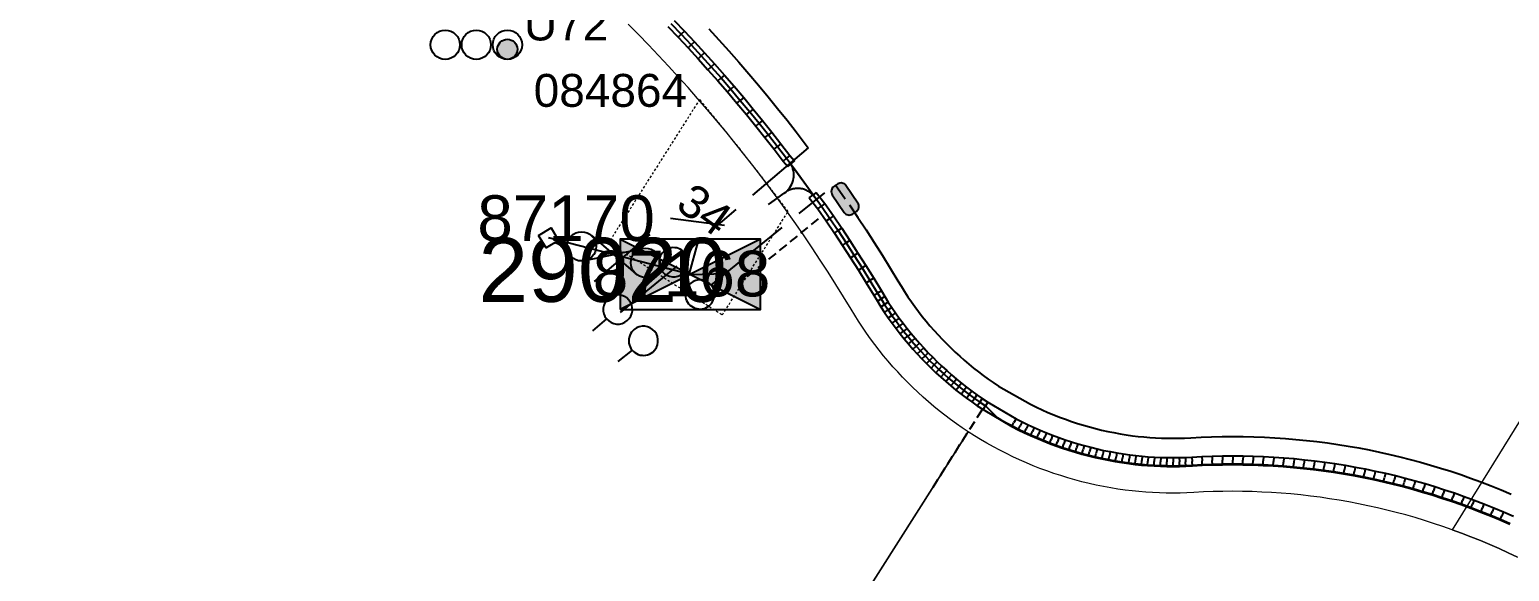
# Model space of a CAD drawing. Header units: metres. Extents: x 0 to 294317, y 0 to 6233398.
# Drawn here: x 292682.1 to 292763.1, y 6231902.9 to 6231932.6 of the extents above; entities that cross this region are included whole.
import ezdxf
from ezdxf import colors
from ezdxf.entities.mleader import LeaderData, LeaderLine
from ezdxf.enums import TextEntityAlignment as Align
from ezdxf.math import Vec2, Vec3

# ---------------------------------------------------------------- set-up
doc = ezdxf.new("R2010")
doc.units = ezdxf.units.M
for name, pattern in [('Cable Exist UG', [8.2, 4, -1.2, 1.8, -1.2]), ('DASHED', [0.75, 0.5, -0.25]), ('HIDDEN', [0.375, 0.25, -0.125]), ('HIDDEN2', [0.1875, 0.125, -0.0625])]:
    doc.linetypes.add(name, pattern=pattern)
doc.layers.get('0').update_dxf_attribs({"color": 6})
for name, color, linetype in [('_User Miscellaneous1', 7, 'Continuous'), ('_User Miscellaneous2', 7, 'Continuous'), ('Duct_SP_EXT', 7, 'Continuous'), ('Equip_HV_EXT', 7, 'Continuous'), ('Equip_LV_EXT', 7, 'Continuous'), ('Mains_HV_EXT', 7, 'Continuous'), ('Mains_SL_EXT', 7, 'Continuous'), ('Services_SP_EXT', 7, 'Continuous'), ('Sub_SP_EXT', 7, 'Continuous'), ('Trench_SP_EXT', 7, 'Continuous')]:
    doc.layers.add(name, color=color, linetype=linetype)
for name, color, linetype, lineweight in [('Cadastre Land Parcels_SP_EXT', 9, 'Continuous', 5), ('Cadastre Other Property_SP_EXT', 9, 'HIDDEN', 5), ('Cadastre Roads_SP_EXT', 9, 'Continuous', 5)]:
    doc.layers.add(name, color=color, linetype=linetype, lineweight=lineweight)
doc.layers.add('UNKNOWN_FEATURES', color=1, linetype='DASHED', plot=False)
doc.styles.get("Standard").update_dxf_attribs({"font": 'arial.ttf'})
doc.styles.add('SWITCH_LABEL', font='arial.ttf', dxfattribs={"height": 2.5})

# ---------------------------------------------------------------- blocks, each defined once
blk = doc.blocks.new('SUB_PADMOUNT_EXT')
for points in [[(0, 0), (-3.84, 1.92), (-3.84, -1.92)], [(0, 0), (3.84, 1.92), (3.84, -1.92)]]:
    blk.add_hatch(color=256).paths.add_polyline_path(points)
for p, q in [((3.84, 1.92), (-3.84, -1.92)), ((-3.84, 1.92), (3.84, -1.92))]:
    blk.add_line(p, q)
blk.add_lwpolyline([(-3.84, -1.92), (3.84, -1.92), (3.84, 1.92), (-3.84, 1.92)], close=True)
for tag, height, flags, p in [('ASSET_NUM', 3.5, 8, (2, 2)), ('STREET_CODE', 0.2, 9, (1.5, 0)), ('OPERATING_VOLTAGE', 0.2, 9, (1.5, -0.6)), ('ORIENTATION', 0.2, 9, (1.5, -0.8)), ('CONSTRUCTED_VOLTAGE', 0.2, 9, (1.5, -0.2)), ('NO_PHASES', 0.2, 9, (1.5, -0.4)), ('OWNED_BY', 0.2, 9, (1.5, -1)), ('OPERATED_BY', 0.2, 9, (1.5, -1.2)), ('SECONDARY_VOLTAGE', 0.2, 9, (1.5, -1.6)), ('MAINTAINED_BY', 0.2, 9, (1.5, -1.4)), ('STATE', 0.2, 9, (1.5, -1.8)), ('SUBSTATION_TYPE', 0.2, 9, (1.5, -2.2)), ('USAGE', 0.2, 9, (1.5, -2.4)), ('PARENT', 0.2, 9, (1.5, -2)), ('STREETNAME', 0.2, 9, (1.5, -3)), ('SUBURB', 0.2, 9, (1.5, -3.2)), ('LEGEND', 0.2, 9, (1.5, -2.6)), ('LOCATION', 0.2, 9, (1.5, -2.8)), ('Z', 0.2, 1, (1.5, -3.6)), ('NOTES', 0.2, 9, (1.5, -3.4))]:
    blk.add_attdef(tag, text='', height=height, dxfattribs=dict(flags=flags)).set_placement(p, align=Align.MIDDLE_LEFT)
blk = doc.blocks.new('DUCT_EXT')
blk.add_circle((0, 0.8), 0.8)
at = {"flags": 1}
blk.add_attdef('Z', (0, 0), '', height=0.2, dxfattribs=at)
at = {"flags": 9}
for tag, p in [('DUCT_CODE', (0, 0)), ('XSECT_TYPE', (0, -0.2)), ('STATE', (0, -0.6)), ('FB_REFERENCE', (0, -0.4)), ('NOTES', (0, -0.8))]:
    blk.add_attdef(tag, text='', height=0.2, dxfattribs=at).set_placement(p, align=Align.MIDDLE_LEFT)
blk = doc.blocks.new('CCP_EXT')
at = {"flags": 9}
for tag, p in [('USAGE', (0, -1.2)), ('LEGEND', (0, -1.4)), ('LIFE_SUPPORT', (0, -1.6)), ('STATE', (0, -1.8)), ('NOTES', (0, -2))]:
    blk.add_attdef(tag, text='', height=0.2, dxfattribs=at).set_placement(p, align=Align.MIDDLE_LEFT)
blk.add_wipeout([(0, 0.566), (0.566, 0), (0, -0.566), (-0.566, 0)])
blk.add_lwpolyline([(-0.566, 0), (0, 0.566), (0.566, 0), (0, -0.566), (-0.566, 0)])
at = {"flags": 1}
blk.add_attdef('Z', (0, 0), '', height=0.2, dxfattribs=at)
at = {"flags": 9}
for tag, p in [('CCP_TYPE', (0, 0)), ('OPERATING_VOLTAGE', (0, -0.6)), ('ORIENTATION', (0, -0.8)), ('CONSTRUCTED_VOLTAGE', (0, -0.2)), ('NO_PHASES', (0, -0.4)), ('OWNED_BY', (0, -1))]:
    blk.add_attdef(tag, text='', height=0.2, dxfattribs=at).set_placement(p, align=Align.MIDDLE_LEFT)
blk = doc.blocks.new('HV_STJ_EXT')
h = blk.add_hatch(color=256)
edge = h.paths.add_edge_path()
edge.add_ellipse((-0.586, 0.131), major_axis=(0.226, 0.226), ratio=1, start_angle=44.99996, end_angle=135)
edge.add_line((-0.906, 0.131), (-0.906, -0.131))
edge.add_ellipse((-0.586, -0.131), major_axis=(0.226, 0.226), ratio=1, start_angle=134.99996, end_angle=225)
edge.add_line((-0.586, -0.451), (0.586, -0.451))
edge.add_ellipse((0.586, -0.131), major_axis=(-0.226, 0.226), ratio=1, start_angle=134.99996, end_angle=225)
edge.add_line((0.906, -0.131), (0.906, 0.131))
edge.add_ellipse((0.586, 0.131), major_axis=(-0.226, 0.226), ratio=1, start_angle=224.99996, end_angle=315)
edge.add_line((0.586, 0.451), (-0.586, 0.451))
blk.add_lwpolyline([(-0.906, 0.131), (-0.906, -0.131, 0.414214), (-0.586, -0.451), (0.586, -0.451, 0.414214), (0.906, -0.131), (0.906, 0.131, 0.414214), (0.586, 0.451), (-0.586, 0.451, 0.414214)], format="xyb", close=True)
for tag, flags, p in [('ORIENTATION', 9, (1.5, 0)), ('Z', 1, (1.5, -0.8)), ('USAGE', 9, (1.5, -0.2)), ('LEGEND', 9, (1.5, -0.4)), ('NOTES', 9, (1.5, -0.6))]:
    blk.add_attdef(tag, text='', height=0.2, dxfattribs=dict(flags=flags)).set_placement(p, align=Align.MIDDLE_LEFT)
blk = doc.blocks.new('LV_UG_DFUSE_CLOSED_EXT')
for points in [[(1, 0), (0, 0)], [(5.04, 0.726), (2.156, -0.717)], [(5.049, -0.707), (2.156, 0.717)], [(6.2, 0.013), (7.2, 0.013)]]:
    blk.add_lwpolyline(points)
for centre in [(5.4, 0.011), (1.8, 0)]:
    blk.add_circle(centre, 0.8)
at = {"flags": 9}
for tag, p in [('ACTUAL_STATUS', (0, 0)), ('OPERATING_VOLTAGE', (0, -0.6)), ('ORIENTATION', (0, -0.8)), ('CONSTRUCTED_VOLTAGE', (0, -0.2)), ('NO_PHASES', (0, -0.4)), ('STATE', (0, -1)), ('SWITCH_TYPE', (0, -1.2)), ('USAGE', (0, -1.4)), ('NOTES', (0, -1.6))]:
    blk.add_attdef(tag, text='', height=0.2, dxfattribs=at).set_placement(p, align=Align.MIDDLE_LEFT)
at = {"flags": 1}
blk.add_attdef('Z', (0, 0), '', height=0.2, dxfattribs=at)
blk = doc.blocks.new('SWG_HOLEC_SU_EXT')
blk.add_line((1.8, -2), (5.8, -2))
for points in [[(1, 0), (0, 0)], [(6.6, 0), (7.6, 0)]]:
    blk.add_lwpolyline(points)
for points in [[(1.8, -0.8, 1), (1.8, 0.8, 1)], [(5.8, -0.8, 1), (5.8, 0.8, 1)]]:
    blk.add_lwpolyline(points, format="xyb", close=True)
at = {"style": 'SWITCH_LABEL', "flags": 8}
blk.add_attdef('ASSET_NUM', text='', height=2.5, rotation=179.95437, dxfattribs=at).set_placement((-2.4, 0), align=Align.MIDDLE_LEFT)
at = {"flags": 1}
blk.add_attdef('Z', (0, 0), '', height=0.2, dxfattribs=at)
at = {"flags": 9}
for tag, p in [('ACTUAL_STATUS', (0, -0.4)), ('CONSTRUCTED_VOLTAGE', (0, -0.6)), ('NO_PHASES', (0, -0.8)), ('OPERATING_VOLTAGE', (0, -1)), ('ORIENTATION', (0, -1.2)), ('OWNED_BY', (0, -1.4)), ('PARENT', (0, -1.6)), ('STATE', (0, -1.8)), ('SWITCH_TYPE', (0, -2)), ('USAGE', (0, -2.2)), ('LOCATION', (0, -2.4)), ('STREETNAME', (0, -2.6)), ('SUBURB', (0, -2.8)), ('NOTES', (0, -3))]:
    blk.add_attdef(tag, text='', height=0.2, dxfattribs=at).set_placement(p, align=Align.MIDDLE_LEFT)
at = {"style": 'SWITCH_LABEL', "flags": 9}
blk.add_attdef('STREET_CODE', text='', height=0.2, dxfattribs=at).set_placement((0, -0.2), align=Align.MIDDLE_LEFT)
blk = doc.blocks.new('CABLE_LARGE_EXT')
h = blk.add_hatch(color=256)
edge = h.paths.add_edge_path()
edge.add_arc((0, 0.55), 0.55, 0, 360)
blk.add_circle((0, 0.55), 0.55)
at = {"flags": 1}
blk.add_attdef('Z', (0, 0), '', height=0.2, dxfattribs=at)
at = {"flags": 9}
for tag, p in [('COND_CODE', (0, 0)), ('XSECT_SIZE', (0, -0.6)), ('STATE', (0, -0.4)), ('FB_REFERENCE', (0, -0.2)), ('NOTES', (0, -0.8))]:
    blk.add_attdef(tag, text='', height=0.2, dxfattribs=at).set_placement(p, align=Align.MIDDLE_LEFT)

msp = doc.modelspace()

# ---------------------------------------------------------------- linework, layer by layer
at = {"layer": 'Cadastre Land Parcels_SP_EXT', "linetype": 'Continuous'}
for points in [[(292659.945, 6231794.82), (292733.471, 6231910.565), (292733.471, 6231910.565), (292733.146, 6231910.781), (292732.827, 6231911.004), (292732.511, 6231911.233), (292732.2, 6231911.468), (292731.893, 6231911.708), (292731.591, 6231911.955), (292731.293, 6231912.207), (292731.001, 6231912.464), (292730.714, 6231912.727), (292730.431, 6231912.997), (292730.154, 6231913.271), (292729.882, 6231913.55), (292729.615, 6231913.834), (292729.354, 6231914.124), (292729.098, 6231914.419), (292728.848, 6231914.718), (292728.604, 6231915.022), (292728.366, 6231915.33), (292728.133, 6231915.643), (292727.907, 6231915.96), (292727.687, 6231916.283), (292727.473, 6231916.608), (292727.265, 6231916.938), (292727.063, 6231917.272), (292726.652, 6231917.95), (292726.234, 6231918.624), (292725.81, 6231919.294), (292725.378, 6231919.96), (292724.941, 6231920.622), (292724.497, 6231921.28), (292724.046, 6231921.932), (292723.588, 6231922.581), (292723.126, 6231923.224), (292722.655, 6231923.863), (292722.179, 6231924.498), (292721.697, 6231925.127), (292721.208, 6231925.752), (292720.714, 6231926.373), (292720.212, 6231926.987), (292719.706, 6231927.598), (292719.193, 6231928.202), (292718.675, 6231928.803), (292718.15, 6231929.398), (292717.618, 6231929.987), (292717.082, 6231930.572), (292716.54, 6231931.151), (292715.992, 6231931.724), (292715.439, 6231932.293), (292714.88, 6231932.855)], [(292763.511, 6231903.71), (292763.009, 6231903.946), (292762.505, 6231904.173), (292761.997, 6231904.394), (292761.486, 6231904.608), (292760.972, 6231904.813), (292760.455, 6231905.012), (292759.935, 6231905.203), (292759.434, 6231905.38), (292758.929, 6231905.549), (292758.422, 6231905.711), (292757.912, 6231905.865), (292757.401, 6231906.011), (292756.887, 6231906.15), (292756.371, 6231906.281), (292755.853, 6231906.404), (292755.334, 6231906.52), (292754.813, 6231906.627), (292754.289, 6231906.727), (292753.766, 6231906.818), (292753.241, 6231906.902), (292752.714, 6231906.978), (292752.186, 6231907.046), (292751.657, 6231907.106), (292751.127, 6231907.159), (292750.597, 6231907.204), (292750.066, 6231907.24), (292749.535, 6231907.268), (292749.003, 6231907.288), (292748.471, 6231907.301), (292747.939, 6231907.305), (292747.407, 6231907.302), (292746.875, 6231907.29), (292746.343, 6231907.27), (292745.811, 6231907.243), (292745.436, 6231907.224), (292745.06, 6231907.211), (292744.684, 6231907.207), (292744.684, 6231907.207), (292744.308, 6231907.21), (292743.932, 6231907.219), (292743.557, 6231907.236), (292743.181, 6231907.26), (292742.806, 6231907.291), (292742.432, 6231907.33), (292742.059, 6231907.375), (292741.661, 6231907.432), (292741.265, 6231907.497), (292740.87, 6231907.57), (292740.476, 6231907.65), (292740.085, 6231907.738), (292739.694, 6231907.833), (292739.306, 6231907.936), (292738.92, 6231908.046), (292738.536, 6231908.164), (292738.154, 6231908.289), (292737.775, 6231908.421), (292737.399, 6231908.561), (292737.025, 6231908.708), (292736.654, 6231908.863), (292736.286, 6231909.024), (292735.922, 6231909.192), (292735.561, 6231909.368), (292735.203, 6231909.55), (292734.849, 6231909.74), (292734.498, 6231909.936), (292734.152, 6231910.139), (292733.809, 6231910.348), (292733.471, 6231910.565), (292659.945, 6231794.82)]]:
    msp.add_lwpolyline(points, dxfattribs=at)
at = {"layer": 'Cadastre Other Property_SP_EXT', "linetype": 'HIDDEN2'}
msp.add_lwpolyline([(292713.809, 6231920.914), (292720.031, 6231916.962), (292723.62, 6231922.614), (292723.62, 6231922.614, 0.01277), (292718.782, 6231928.743), (292718.782, 6231928.743), (292713.809, 6231920.914)], format="xyb", close=True, dxfattribs=at)
at = {"layer": 'Cadastre Roads_SP_EXT', "linetype": 'Continuous'}
msp.add_lwpolyline([(292772.136, 6231924.878), (292759.935, 6231905.203), (292760.455, 6231905.012), (292760.972, 6231904.813), (292761.486, 6231904.608), (292761.997, 6231904.394), (292762.505, 6231904.173), (292763.009, 6231903.946), (292763.511, 6231903.71)], dxfattribs=at)
at = {"layer": 'Duct_SP_EXT'}
for p, q in [((292717.042, 6231932.738), (292717.601, 6231932.155)), ((292717.388, 6231933.071), (292717.949, 6231932.485)), ((292717.949, 6231932.485), (292717.775, 6231932.32)), ((292717.949, 6231932.485), (292718.505, 6231931.891)), ((292717.601, 6231932.155), (292717.775, 6231932.32)), ((292717.601, 6231932.155), (292718.153, 6231931.564)), ((292718.153, 6231931.564), (292718.329, 6231931.727)), ((292718.153, 6231931.564), (292718.699, 6231930.969)), ((292718.505, 6231931.891), (292718.329, 6231931.727)), ((292718.505, 6231931.891), (292719.054, 6231931.292)), ((292718.699, 6231930.969), (292718.876, 6231931.131)), ((292718.699, 6231930.969), (292719.239, 6231930.37)), ((292719.054, 6231931.292), (292718.876, 6231931.131)), ((292719.054, 6231931.292), (292719.598, 6231930.689)), ((292719.239, 6231930.37), (292719.419, 6231930.53)), ((292719.239, 6231930.37), (292719.775, 6231929.763)), ((292719.598, 6231930.689), (292719.419, 6231930.53)), ((292719.598, 6231930.689), (292720.136, 6231930.078)), ((292719.775, 6231929.763), (292719.955, 6231929.921)), ((292720.136, 6231930.078), (292719.955, 6231929.921)), ((292720.136, 6231930.078), (292720.666, 6231929.464)), ((292719.775, 6231929.763), (292720.302, 6231929.152)), ((292720.302, 6231929.152), (292720.484, 6231929.308)), ((292720.302, 6231929.152), (292720.825, 6231928.537)), ((292720.666, 6231929.464), (292720.484, 6231929.308)), ((292720.666, 6231929.464), (292721.192, 6231928.845)), ((292720.825, 6231928.537), (292721.009, 6231928.691)), ((292720.825, 6231928.537), (292721.34, 6231927.915)), ((292721.192, 6231928.845), (292721.009, 6231928.691)), ((292721.192, 6231928.845), (292721.711, 6231928.22)), ((292721.34, 6231927.915), (292721.526, 6231928.067)), ((292721.34, 6231927.915), (292721.85, 6231927.289)), ((292721.711, 6231928.22), (292721.526, 6231928.067)), ((292721.711, 6231928.22), (292722.224, 6231927.591)), ((292722.224, 6231927.591), (292722.037, 6231927.44)), ((292722.224, 6231927.591), (292722.731, 6231926.954)), ((292721.85, 6231927.289), (292722.037, 6231927.44)), ((292721.85, 6231927.289), (292722.354, 6231926.657)), ((292722.354, 6231926.657), (292722.543, 6231926.805)), ((292722.731, 6231926.954), (292722.543, 6231926.805)), ((292722.731, 6231926.954), (292723.231, 6231926.315)), ((292722.354, 6231926.657), (292722.851, 6231926.021)), ((292722.851, 6231926.021), (292723.041, 6231926.168)), ((292722.851, 6231926.021), (292723.348, 6231925.374)), ((292723.231, 6231926.315), (292723.041, 6231926.168)), ((292723.231, 6231926.315), (292723.72, 6231925.677)), ((292723.348, 6231925.374), (292723.534, 6231925.525)), ((292723.348, 6231925.374), (292723.61, 6231925.071)), ((292723.72, 6231925.677), (292723.534, 6231925.525)), ((292723.61, 6231925.071), (292723.791, 6231925.228)), ((292723.72, 6231925.677), (292723.973, 6231925.385)), ((292723.973, 6231925.385), (292723.791, 6231925.228)), ((292724.782, 6231923.37), (292724.972, 6231923.516)), ((292725.163, 6231923.661), (292724.972, 6231923.516)), ((292725.163, 6231923.661), (292725.634, 6231923.046)), ((292724.782, 6231923.37), (292725.246, 6231922.764)), ((292725.246, 6231922.764), (292725.44, 6231922.905)), ((292725.246, 6231922.764), (292725.702, 6231922.103)), ((292725.634, 6231923.046), (292725.44, 6231922.905)), ((292725.634, 6231923.046), (292726.098, 6231922.374)), ((292725.702, 6231922.103), (292725.9, 6231922.238)), ((292725.702, 6231922.103), (292726.155, 6231921.433)), ((292726.098, 6231922.374), (292725.9, 6231922.238)), ((292726.098, 6231922.374), (292726.554, 6231921.7)), ((292726.155, 6231921.433), (292726.354, 6231921.567)), ((292726.155, 6231921.433), (292726.6, 6231920.76)), ((292726.554, 6231921.7), (292726.354, 6231921.567)), ((292726.554, 6231921.7), (292727.002, 6231921.022)), ((292727.002, 6231921.022), (292726.801, 6231920.891)), ((292727.002, 6231921.022), (292727.443, 6231920.341)), ((292726.6, 6231920.76), (292726.801, 6231920.891)), ((292726.6, 6231920.76), (292727.039, 6231920.082)), ((292727.039, 6231920.082), (292727.241, 6231920.211)), ((292727.443, 6231920.341), (292727.241, 6231920.211)), ((292727.443, 6231920.341), (292727.878, 6231919.654)), ((292727.039, 6231920.082), (292727.472, 6231919.399)), ((292727.472, 6231919.399), (292727.675, 6231919.526)), ((292727.472, 6231919.399), (292727.896, 6231918.713)), ((292727.878, 6231919.654), (292727.675, 6231919.526)), ((292727.878, 6231919.654), (292728.306, 6231918.964)), ((292727.896, 6231918.713), (292728.101, 6231918.838)), ((292727.896, 6231918.713), (292728.312, 6231918.028)), ((292728.306, 6231918.964), (292728.101, 6231918.838)), ((292728.306, 6231918.964), (292728.722, 6231918.277)), ((292728.312, 6231918.028), (292728.517, 6231918.152)), ((292728.312, 6231918.028), (292728.507, 6231917.705)), ((292728.507, 6231917.705), (292728.711, 6231917.831)), ((292728.722, 6231918.277), (292728.517, 6231918.152)), ((292728.916, 6231917.957), (292728.711, 6231917.831)), ((292728.722, 6231918.277), (292728.916, 6231917.957)), ((292728.916, 6231917.957), (292729.104, 6231917.658)), ((292728.507, 6231917.705), (292728.7, 6231917.399)), ((292728.7, 6231917.399), (292728.902, 6231917.528)), ((292728.7, 6231917.399), (292728.9, 6231917.095)), ((292728.9, 6231917.095), (292729.099, 6231917.229)), ((292728.9, 6231917.095), (292729.104, 6231916.796)), ((292729.104, 6231917.658), (292728.902, 6231917.528)), ((292729.299, 6231917.362), (292729.099, 6231917.229)), ((292729.104, 6231917.658), (292729.299, 6231917.362)), ((292729.299, 6231917.362), (292729.498, 6231917.07)), ((292729.498, 6231917.07), (292729.301, 6231916.933)), ((292729.498, 6231917.07), (292729.701, 6231916.785)), ((292729.104, 6231916.796), (292729.301, 6231916.933)), ((292729.104, 6231916.796), (292729.313, 6231916.503)), ((292729.313, 6231916.503), (292729.507, 6231916.644)), ((292729.313, 6231916.503), (292729.53, 6231916.211)), ((292729.701, 6231916.785), (292729.507, 6231916.644)), ((292729.53, 6231916.211), (292729.721, 6231916.356)), ((292729.53, 6231916.211), (292729.751, 6231915.925)), ((292729.701, 6231916.785), (292729.912, 6231916.501)), ((292729.912, 6231916.501), (292729.721, 6231916.356)), ((292729.912, 6231916.501), (292730.128, 6231916.222)), ((292730.128, 6231916.222), (292729.939, 6231916.074)), ((292730.128, 6231916.222), (292730.348, 6231915.948)), ((292729.751, 6231915.925), (292729.939, 6231916.074)), ((292729.751, 6231915.925), (292729.977, 6231915.643)), ((292729.977, 6231915.643), (292730.163, 6231915.796)), ((292729.977, 6231915.643), (292730.21, 6231915.366)), ((292730.348, 6231915.948), (292730.163, 6231915.796)), ((292730.21, 6231915.366), (292730.392, 6231915.521)), ((292730.21, 6231915.366), (292730.448, 6231915.091)), ((292730.348, 6231915.948), (292730.575, 6231915.677)), ((292730.575, 6231915.677), (292730.392, 6231915.521)), ((292730.575, 6231915.677), (292730.808, 6231915.408)), ((292730.808, 6231915.408), (292730.628, 6231915.25)), ((292730.808, 6231915.408), (292731.043, 6231915.147)), ((292730.448, 6231915.091), (292730.628, 6231915.25)), ((292730.448, 6231915.091), (292730.69, 6231914.822)), ((292730.69, 6231914.822), (292730.866, 6231914.985)), ((292730.69, 6231914.822), (292730.936, 6231914.559)), ((292731.043, 6231915.147), (292730.866, 6231914.985)), ((292730.936, 6231914.559), (292731.11, 6231914.725)), ((292730.936, 6231914.559), (292731.189, 6231914.3)), ((292731.043, 6231915.147), (292731.283, 6231914.891)), ((292731.283, 6231914.891), (292731.11, 6231914.725)), ((292731.283, 6231914.891), (292731.53, 6231914.639)), ((292731.53, 6231914.639), (292731.359, 6231914.47)), ((292731.53, 6231914.639), (292731.782, 6231914.389)), ((292731.189, 6231914.3), (292731.359, 6231914.47)), ((292731.189, 6231914.3), (292731.448, 6231914.044)), ((292731.448, 6231914.044), (292731.615, 6231914.217)), ((292731.448, 6231914.044), (292731.711, 6231913.794)), ((292731.782, 6231914.389), (292731.615, 6231914.217)), ((292731.711, 6231913.794), (292731.875, 6231913.97)), ((292731.711, 6231913.794), (292731.977, 6231913.55)), ((292731.782, 6231914.389), (292732.038, 6231914.145)), ((292732.038, 6231914.145), (292731.875, 6231913.97)), ((292731.977, 6231913.55), (292732.137, 6231913.729)), ((292732.038, 6231914.145), (292732.297, 6231913.908)), ((292732.297, 6231913.908), (292732.137, 6231913.729)), ((292732.297, 6231913.908), (292732.561, 6231913.676)), ((292731.977, 6231913.55), (292732.247, 6231913.312)), ((292732.247, 6231913.312), (292732.404, 6231913.494)), ((292732.247, 6231913.312), (292732.525, 6231913.077)), ((292732.561, 6231913.676), (292732.404, 6231913.494)), ((292732.525, 6231913.077), (292732.679, 6231913.262)), ((292732.525, 6231913.077), (292732.805, 6231912.848)), ((292732.561, 6231913.676), (292732.832, 6231913.446)), ((292732.832, 6231913.446), (292732.679, 6231913.262)), ((292732.805, 6231912.848), (292732.955, 6231913.035)), ((292732.832, 6231913.446), (292733.105, 6231913.223)), ((292733.105, 6231913.223), (292732.955, 6231913.035)), ((292733.105, 6231913.223), (292733.381, 6231913.007)), ((292733.381, 6231913.007), (292733.235, 6231912.816)), ((292733.381, 6231913.007), (292733.665, 6231912.793)), ((292732.805, 6231912.848), (292733.089, 6231912.626)), ((292733.089, 6231912.626), (292733.235, 6231912.816)), ((292733.089, 6231912.626), (292733.379, 6231912.407)), ((292733.379, 6231912.407), (292733.522, 6231912.6)), ((292733.379, 6231912.407), (292733.673, 6231912.194)), ((292733.665, 6231912.793), (292733.522, 6231912.6)), ((292733.665, 6231912.793), (292733.951, 6231912.586)), ((292733.673, 6231912.194), (292733.812, 6231912.39)), ((292733.673, 6231912.194), (292733.969, 6231911.988)), ((292733.951, 6231912.586), (292733.812, 6231912.39)), ((292733.951, 6231912.586), (292734.24, 6231912.384)), ((292733.969, 6231911.988), (292734.105, 6231912.186)), ((292734.24, 6231912.384), (292734.105, 6231912.186)), ((292734.24, 6231912.384), (292734.542, 6231912.182)), ((292734.542, 6231912.182), (292734.415, 6231911.978)), ((292734.542, 6231912.182), (292736.096, 6231911.272)), ((292733.969, 6231911.988), (292734.288, 6231911.775)), ((292734.288, 6231911.775), (292734.415, 6231911.978)), ((292734.288, 6231911.775), (292735.853, 6231910.858)), ((292735.853, 6231910.858), (292735.975, 6231911.065)), ((292735.853, 6231910.858), (292735.859, 6231910.855)), ((292735.859, 6231910.855), (292735.975, 6231911.065)), ((292735.859, 6231910.855), (292736.212, 6231910.675)), ((292736.09, 6231911.276), (292735.975, 6231911.065)), ((292736.096, 6231911.272), (292735.975, 6231911.065)), ((292736.096, 6231911.272), (292736.09, 6231911.276)), ((292736.09, 6231911.276), (292736.426, 6231911.105)), ((292736.212, 6231910.675), (292736.319, 6231910.89)), ((292736.212, 6231910.675), (292736.548, 6231910.512)), ((292736.426, 6231911.105), (292736.319, 6231910.89)), ((292736.426, 6231911.105), (292736.754, 6231910.945)), ((292736.548, 6231910.512), (292736.651, 6231910.728)), ((292736.548, 6231910.512), (292736.885, 6231910.356)), ((292736.754, 6231910.945), (292736.651, 6231910.728)), ((292736.754, 6231910.945), (292737.082, 6231910.794)), ((292736.885, 6231910.356), (292736.983, 6231910.575)), ((292737.082, 6231910.794), (292736.983, 6231910.575)), ((292737.082, 6231910.794), (292737.417, 6231910.647)), ((292737.417, 6231910.647), (292737.323, 6231910.426)), ((292737.417, 6231910.647), (292737.754, 6231910.506)), ((292737.754, 6231910.506), (292737.664, 6231910.284)), ((292737.754, 6231910.506), (292738.092, 6231910.373)), ((292736.885, 6231910.356), (292737.228, 6231910.206)), ((292737.228, 6231910.206), (292737.323, 6231910.426)), ((292737.228, 6231910.206), (292737.574, 6231910.061)), ((292737.574, 6231910.061), (292737.664, 6231910.284)), ((292737.574, 6231910.061), (292737.92, 6231909.925)), ((292737.92, 6231909.925), (292738.006, 6231910.149)), ((292737.92, 6231909.925), (292738.27, 6231909.795)), ((292738.092, 6231910.373), (292738.006, 6231910.149)), ((292738.092, 6231910.373), (292738.432, 6231910.247)), ((292738.27, 6231909.795), (292738.351, 6231910.021)), ((292738.27, 6231909.795), (292738.621, 6231909.673)), ((292738.432, 6231910.247), (292738.351, 6231910.021)), ((292738.432, 6231910.247), (292738.774, 6231910.127)), ((292738.621, 6231909.673), (292738.698, 6231909.9)), ((292738.774, 6231910.127), (292738.698, 6231909.9)), ((292738.774, 6231910.127), (292739.123, 6231910.014)), ((292738.977, 6231909.556), (292739.05, 6231909.785)), ((292739.123, 6231910.014), (292739.05, 6231909.785)), ((292739.123, 6231910.014), (292739.472, 6231909.906)), ((292739.472, 6231909.906), (292739.404, 6231909.676)), ((292739.472, 6231909.906), (292739.822, 6231909.806)), ((292739.822, 6231909.806), (292739.758, 6231909.575)), ((292739.822, 6231909.806), (292740.172, 6231909.713)), ((292740.172, 6231909.713), (292740.113, 6231909.481)), ((292740.172, 6231909.713), (292740.527, 6231909.627)), ((292738.621, 6231909.673), (292738.977, 6231909.556)), ((292738.977, 6231909.556), (292739.335, 6231909.446)), ((292739.335, 6231909.446), (292739.404, 6231909.676)), ((292739.335, 6231909.446), (292739.694, 6231909.343)), ((292739.694, 6231909.343), (292739.758, 6231909.575)), ((292739.694, 6231909.343), (292740.054, 6231909.248)), ((292740.054, 6231909.248), (292740.113, 6231909.481)), ((292740.054, 6231909.248), (292740.417, 6231909.159)), ((292740.417, 6231909.159), (292740.472, 6231909.393)), ((292740.417, 6231909.159), (292740.781, 6231909.078)), ((292740.527, 6231909.627), (292740.472, 6231909.393)), ((292740.527, 6231909.627), (292740.881, 6231909.547)), ((292740.781, 6231909.078), (292740.831, 6231909.313)), ((292740.781, 6231909.078), (292741.148, 6231909.004)), ((292740.881, 6231909.547), (292740.831, 6231909.313)), ((292740.881, 6231909.547), (292741.239, 6231909.475)), ((292741.148, 6231909.004), (292741.193, 6231909.239)), ((292741.148, 6231909.004), (292741.516, 6231908.935)), ((292741.239, 6231909.475), (292741.193, 6231909.239)), ((292741.239, 6231909.475), (292741.598, 6231909.408)), ((292741.516, 6231908.935), (292741.557, 6231909.172)), ((292741.516, 6231908.935), (292741.883, 6231908.875)), ((292741.598, 6231909.408), (292741.557, 6231909.172)), ((292741.598, 6231909.408), (292741.955, 6231909.35)), ((292741.883, 6231908.875), (292741.919, 6231909.113)), ((292741.883, 6231908.875), (292742.251, 6231908.823)), ((292741.955, 6231909.35), (292741.919, 6231909.113)), ((292741.955, 6231909.35), (292742.314, 6231909.299)), ((292742.251, 6231908.823), (292742.282, 6231909.061)), ((292742.314, 6231909.299), (292742.282, 6231909.061)), ((292742.314, 6231909.299), (292742.649, 6231909.258)), ((292742.596, 6231908.781), (292742.622, 6231909.019)), ((292742.649, 6231909.258), (292742.622, 6231909.019)), ((292742.649, 6231909.258), (292742.987, 6231909.223)), ((292742.942, 6231908.745), (292742.964, 6231908.984)), ((292742.987, 6231909.223), (292742.964, 6231908.984)), ((292742.987, 6231909.223), (292743.323, 6231909.195)), ((292743.288, 6231908.716), (292743.305, 6231908.955)), ((292743.323, 6231909.195), (292743.305, 6231908.955)), ((292743.323, 6231909.195), (292743.66, 6231909.173)), ((292743.635, 6231908.694), (292743.647, 6231908.934)), ((292743.66, 6231909.173), (292743.647, 6231908.934)), ((292743.66, 6231909.173), (292744, 6231909.158)), ((292743.983, 6231908.679), (292743.991, 6231908.919)), ((292744, 6231909.158), (292743.991, 6231908.919)), ((292744, 6231909.158), (292744.34, 6231909.15)), ((292744.332, 6231908.67), (292744.336, 6231908.91)), ((292744.34, 6231909.15), (292744.336, 6231908.91)), ((292744.34, 6231909.15), (292744.68, 6231909.147)), ((292744.68, 6231909.147), (292745.018, 6231909.151)), ((292744.68, 6231909.147), (292744.681, 6231908.907)), ((292744.681, 6231908.667), (292744.681, 6231908.907)), ((292745.018, 6231909.151), (292745.355, 6231909.162)), ((292745.018, 6231909.151), (292745.023, 6231908.911)), ((292745.028, 6231908.671), (292745.023, 6231908.911)), ((292745.355, 6231909.162), (292745.712, 6231909.18)), ((292745.355, 6231909.162), (292745.365, 6231908.922)), ((292745.375, 6231908.682), (292745.365, 6231908.922)), ((292745.712, 6231909.18), (292746.256, 6231909.208)), ((292745.712, 6231909.18), (292745.724, 6231908.941)), ((292745.736, 6231908.701), (292745.724, 6231908.941)), ((292746.256, 6231909.208), (292746.817, 6231909.229)), ((292746.256, 6231909.208), (292746.267, 6231908.969)), ((292746.278, 6231908.729), (292746.267, 6231908.969)), ((292746.817, 6231909.229), (292747.379, 6231909.242)), ((292746.817, 6231909.229), (292746.824, 6231908.989)), ((292746.832, 6231908.749), (292746.824, 6231908.989)), ((292747.379, 6231909.242), (292747.94, 6231909.245)), ((292747.379, 6231909.242), (292747.382, 6231909.002)), ((292747.386, 6231908.762), (292747.382, 6231909.002)), ((292747.94, 6231909.245), (292748.503, 6231909.241)), ((292747.94, 6231909.245), (292747.94, 6231909.005)), ((292747.94, 6231908.765), (292747.94, 6231909.005)), ((292748.495, 6231908.761), (292748.499, 6231909.001)), ((292748.503, 6231909.241), (292748.499, 6231909.001)), ((292748.503, 6231909.241), (292749.064, 6231909.227)), ((292749.049, 6231908.747), (292749.056, 6231908.987)), ((292749.064, 6231909.227), (292749.056, 6231908.987)), ((292749.064, 6231909.227), (292749.623, 6231909.206)), ((292749.601, 6231908.726), (292749.612, 6231908.966)), ((292749.623, 6231909.206), (292749.612, 6231908.966)), ((292749.623, 6231909.206), (292750.184, 6231909.176)), ((292750.155, 6231908.697), (292750.169, 6231908.937)), ((292750.184, 6231909.176), (292750.169, 6231908.937)), ((292750.184, 6231909.176), (292750.743, 6231909.138)), ((292750.707, 6231908.659), (292750.725, 6231908.899)), ((292750.743, 6231909.138), (292750.725, 6231908.899)), ((292750.743, 6231909.138), (292751.304, 6231909.092)), ((292751.304, 6231909.092), (292751.282, 6231908.853)), ((292751.304, 6231909.092), (292751.863, 6231909.036)), ((292751.863, 6231909.036), (292751.837, 6231908.797)), ((292751.863, 6231909.036), (292752.419, 6231908.972)), ((292752.419, 6231908.972), (292752.39, 6231908.734)), ((292752.419, 6231908.972), (292752.976, 6231908.901)), ((292752.976, 6231908.901), (292752.944, 6231908.663)), ((292752.976, 6231908.901), (292753.532, 6231908.82)), ((292742.251, 6231908.823), (292742.596, 6231908.781)), ((292742.596, 6231908.781), (292742.942, 6231908.745)), ((292742.942, 6231908.745), (292743.288, 6231908.716)), ((292743.288, 6231908.716), (292743.635, 6231908.694)), ((292743.635, 6231908.694), (292743.983, 6231908.679)), ((292743.983, 6231908.679), (292744.332, 6231908.67)), ((292744.332, 6231908.67), (292744.681, 6231908.667)), ((292744.681, 6231908.667), (292745.028, 6231908.671)), ((292745.028, 6231908.671), (292745.375, 6231908.682)), ((292745.375, 6231908.682), (292745.736, 6231908.701)), ((292745.736, 6231908.701), (292746.278, 6231908.729)), ((292746.278, 6231908.729), (292746.832, 6231908.749)), ((292746.832, 6231908.749), (292747.386, 6231908.762)), ((292747.386, 6231908.762), (292747.94, 6231908.765)), ((292747.94, 6231908.765), (292748.495, 6231908.761)), ((292748.495, 6231908.761), (292749.049, 6231908.747)), ((292749.049, 6231908.747), (292749.601, 6231908.726)), ((292749.601, 6231908.726), (292750.155, 6231908.697)), ((292750.155, 6231908.697), (292750.707, 6231908.659)), ((292750.707, 6231908.659), (292751.261, 6231908.614)), ((292751.261, 6231908.614), (292751.282, 6231908.853)), ((292751.261, 6231908.614), (292751.812, 6231908.558)), ((292751.812, 6231908.558), (292751.837, 6231908.797)), ((292751.812, 6231908.558), (292752.361, 6231908.496)), ((292752.361, 6231908.496), (292752.39, 6231908.734)), ((292752.361, 6231908.496), (292752.911, 6231908.425)), ((292752.911, 6231908.425), (292752.944, 6231908.663)), ((292752.911, 6231908.425), (292753.46, 6231908.346)), ((292753.46, 6231908.346), (292753.496, 6231908.583)), ((292753.46, 6231908.346), (292754.007, 6231908.258)), ((292753.532, 6231908.82), (292753.496, 6231908.583)), ((292753.532, 6231908.82), (292754.087, 6231908.732)), ((292754.007, 6231908.258), (292754.047, 6231908.495)), ((292754.007, 6231908.258), (292754.553, 6231908.163)), ((292754.087, 6231908.732), (292754.047, 6231908.495)), ((292754.087, 6231908.732), (292754.639, 6231908.635)), ((292754.553, 6231908.163), (292754.596, 6231908.399)), ((292754.553, 6231908.163), (292755.096, 6231908.059)), ((292754.639, 6231908.635), (292754.596, 6231908.399)), ((292754.639, 6231908.635), (292755.189, 6231908.53)), ((292755.096, 6231908.059), (292755.143, 6231908.294)), ((292755.189, 6231908.53), (292755.143, 6231908.294)), ((292755.189, 6231908.53), (292755.74, 6231908.417)), ((292755.64, 6231907.947), (292755.69, 6231908.182)), ((292755.74, 6231908.417), (292755.69, 6231908.182)), ((292755.74, 6231908.417), (292756.289, 6231908.294)), ((292756.181, 6231907.827), (292756.235, 6231908.06)), ((292756.289, 6231908.294), (292756.235, 6231908.06)), ((292756.289, 6231908.294), (292756.834, 6231908.165)), ((292756.834, 6231908.165), (292756.777, 6231907.932)), ((292756.834, 6231908.165), (292757.379, 6231908.027)), ((292755.096, 6231908.059), (292755.64, 6231907.947)), ((292755.64, 6231907.947), (292756.181, 6231907.827)), ((292756.181, 6231907.827), (292756.72, 6231907.699)), ((292756.72, 6231907.699), (292756.777, 6231907.932)), ((292756.72, 6231907.699), (292757.257, 6231907.562)), ((292757.257, 6231907.562), (292757.318, 6231907.794)), ((292757.257, 6231907.562), (292757.791, 6231907.418)), ((292757.379, 6231908.027), (292757.318, 6231907.794)), ((292757.379, 6231908.027), (292757.92, 6231907.88)), ((292757.791, 6231907.418), (292757.856, 6231907.649)), ((292757.791, 6231907.418), (292758.324, 6231907.266)), ((292757.92, 6231907.88), (292757.856, 6231907.649)), ((292757.92, 6231907.88), (292758.459, 6231907.726)), ((292758.324, 6231907.266), (292758.391, 6231907.496)), ((292758.324, 6231907.266), (292758.855, 6231907.105)), ((292758.459, 6231907.726), (292758.391, 6231907.496)), ((292758.459, 6231907.726), (292758.998, 6231907.564)), ((292758.855, 6231907.105), (292758.926, 6231907.335)), ((292758.998, 6231907.564), (292758.926, 6231907.335)), ((292758.998, 6231907.564), (292759.532, 6231907.393)), ((292759.532, 6231907.393), (292759.457, 6231907.165)), ((292759.532, 6231907.393), (292760.064, 6231907.215)), ((292758.855, 6231907.105), (292759.383, 6231906.937)), ((292759.383, 6231906.937), (292759.457, 6231907.165)), ((292759.383, 6231906.937), (292759.908, 6231906.761)), ((292759.908, 6231906.761), (292759.986, 6231906.988)), ((292759.908, 6231906.761), (292760.43, 6231906.577)), ((292760.064, 6231907.215), (292759.986, 6231906.988)), ((292760.064, 6231907.215), (292760.593, 6231907.028)), ((292760.43, 6231906.577), (292760.512, 6231906.802)), ((292760.43, 6231906.577), (292760.969, 6231906.378)), ((292760.593, 6231907.028), (292760.512, 6231906.802)), ((292760.593, 6231907.028), (292761.138, 6231906.828)), ((292760.969, 6231906.378), (292761.054, 6231906.603)), ((292761.138, 6231906.828), (292761.054, 6231906.603)), ((292761.138, 6231906.828), (292761.68, 6231906.619)), ((292761.68, 6231906.619), (292761.593, 6231906.396)), ((292761.68, 6231906.619), (292762.221, 6231906.403)), ((292760.969, 6231906.378), (292761.505, 6231906.172)), ((292761.505, 6231906.172), (292761.593, 6231906.396)), ((292761.505, 6231906.172), (292762.039, 6231905.959)), ((292762.039, 6231905.959), (292762.13, 6231906.181)), ((292762.039, 6231905.959), (292762.569, 6231905.737)), ((292762.221, 6231906.403), (292762.13, 6231906.181)), ((292762.221, 6231906.403), (292762.757, 6231906.179)), ((292762.569, 6231905.737), (292762.663, 6231905.958)), ((292762.569, 6231905.737), (292763.096, 6231905.509)), ((292762.757, 6231906.179), (292762.663, 6231905.958)), ((292762.757, 6231906.179), (292763.29, 6231905.947))]:
    msp.add_line(p, q, dxfattribs=at)
at = {"layer": 'Mains_HV_EXT', "linetype": 'Cable Exist UG'}
for points in [[(292719.283, 6231932.611), (292719.838, 6231932.005), (292720.389, 6231931.395), (292720.935, 6231930.775), (292721.472, 6231930.154), (292722.004, 6231929.526), (292722.53, 6231928.893), (292723.049, 6231928.256), (292723.564, 6231927.61), (292724.069, 6231926.964), (292724.728, 6231926.093), (292718.69, 6231920.962), (292718.184, 6231919.161)], [(292718.282, 6231919.172), (292720.194, 6231919.219), (292726.193, 6231924.089), (292726.741, 6231923.3)], [(292726.974, 6231922.972), (292727.435, 6231922.289), (292727.889, 6231921.603), (292728.336, 6231920.912), (292728.777, 6231920.216), (292729.209, 6231919.517), (292729.629, 6231918.826), (292729.818, 6231918.514), (292729.995, 6231918.232), (292730.179, 6231917.952), (292730.367, 6231917.677), (292730.558, 6231917.41), (292730.757, 6231917.141), (292730.961, 6231916.878), (292731.168, 6231916.62), (292731.382, 6231916.364), (292731.602, 6231916.11), (292731.824, 6231915.864), (292732.049, 6231915.624), (292732.281, 6231915.386), (292732.521, 6231915.15), (292732.762, 6231914.919), (292733.006, 6231914.696), (292733.254, 6231914.478), (292733.51, 6231914.261), (292733.767, 6231914.05), (292734.027, 6231913.847), (292734.295, 6231913.645), (292734.565, 6231913.449), (292734.837, 6231913.26), (292735.137, 6231913.059), (292736.874, 6231912.065), (292736.874, 6231912.065), (292737.208, 6231911.903), (292737.517, 6231911.76), (292737.834, 6231911.622), (292738.153, 6231911.488), (292738.471, 6231911.363), (292738.791, 6231911.244), (292739.114, 6231911.132), (292739.443, 6231911.024), (292739.774, 6231910.922), (292740.104, 6231910.828), (292740.433, 6231910.74), (292740.768, 6231910.659), (292741.103, 6231910.584), (292741.44, 6231910.515), (292741.781, 6231910.453), (292742.116, 6231910.398), (292742.453, 6231910.35), (292742.768, 6231910.311), (292743.086, 6231910.278), (292743.401, 6231910.252), (292743.717, 6231910.232), (292744.037, 6231910.218), (292744.357, 6231910.21), (292744.678, 6231910.207), (292744.994, 6231910.211), (292745.311, 6231910.221), (292745.657, 6231910.239), (292746.209, 6231910.268), (292746.786, 6231910.289), (292747.363, 6231910.301), (292747.941, 6231910.306), (292748.52, 6231910.301), (292749.097, 6231910.287), (292749.671, 6231910.265), (292750.247, 6231910.234), (292750.823, 6231910.195), (292751.401, 6231910.147), (292751.976, 6231910.09), (292752.546, 6231910.025), (292753.12, 6231909.951), (292753.691, 6231909.868), (292754.262, 6231909.777), (292754.83, 6231909.677), (292755.395, 6231909.569), (292755.962, 6231909.453), (292756.527, 6231909.327), (292757.087, 6231909.194), (292757.647, 6231909.052), (292758.203, 6231908.902), (292758.758, 6231908.744), (292759.312, 6231908.576), (292759.861, 6231908.401), (292760.409, 6231908.217), (292760.952, 6231908.025), (292761.511, 6231907.82), (292762.067, 6231907.606), (292762.622, 6231907.384), (292763.173, 6231907.154)]]:
    msp.add_lwpolyline(points, dxfattribs=at)
at = {"layer": 'Mains_SL_EXT', "linetype": 'Cable Exist UG'}
msp.add_lwpolyline([(292717.215, 6231932.905), (292717.775, 6231932.32), (292718.329, 6231931.727), (292718.876, 6231931.131), (292719.418, 6231930.529), (292719.955, 6231929.921), (292720.484, 6231929.308), (292721.009, 6231928.691), (292721.526, 6231928.067), (292722.037, 6231927.44), (292722.543, 6231926.805), (292723.041, 6231926.168), (292723.534, 6231925.525), (292724.02, 6231924.877), (292724.5, 6231924.224), (292724.973, 6231923.567), (292725.44, 6231922.905), (292725.9, 6231922.238), (292726.354, 6231921.567), (292726.801, 6231920.891), (292727.241, 6231920.211), (292727.675, 6231919.526), (292728.101, 6231918.838), (292728.517, 6231918.152), (292728.712, 6231917.831), (292728.902, 6231917.528), (292729.099, 6231917.229), (292729.301, 6231916.933), (292729.507, 6231916.644), (292729.721, 6231916.356), (292729.939, 6231916.074), (292730.163, 6231915.796), (292730.392, 6231915.521), (292730.628, 6231915.249), (292730.866, 6231914.985), (292731.11, 6231914.725), (292731.359, 6231914.47), (292731.615, 6231914.217), (292731.875, 6231913.97), (292732.137, 6231913.729), (292732.404, 6231913.494), (292732.679, 6231913.262), (292732.955, 6231913.035), (292733.235, 6231912.816), (292733.522, 6231912.6), (292733.812, 6231912.39), (292734.105, 6231912.186), (292734.415, 6231911.979), (292735.048, 6231911.352), (292735.048, 6231911.352), (292735.244, 6231911.237), (292735.568, 6231911.056), (292735.897, 6231910.881), (292736.23, 6231910.711), (292736.565, 6231910.548), (292736.902, 6231910.392), (292737.244, 6231910.242), (292737.589, 6231910.098), (292737.935, 6231909.962), (292738.283, 6231909.833), (292738.634, 6231909.711), (292738.99, 6231909.594), (292739.347, 6231909.484), (292739.705, 6231909.382), (292740.064, 6231909.287), (292740.426, 6231909.198), (292740.789, 6231909.117), (292741.155, 6231909.043), (292741.523, 6231908.975), (292741.888, 6231908.915), (292742.256, 6231908.862), (292742.6, 6231908.82), (292742.946, 6231908.785), (292743.291, 6231908.756), (292743.637, 6231908.734), (292743.985, 6231908.719), (292744.333, 6231908.71), (292744.681, 6231908.707), (292745.027, 6231908.711), (292745.373, 6231908.722), (292745.734, 6231908.741), (292746.276, 6231908.769), (292746.83, 6231908.789), (292747.385, 6231908.801), (292747.94, 6231908.805), (292748.496, 6231908.801), (292749.05, 6231908.787), (292749.603, 6231908.766), (292750.157, 6231908.737), (292750.71, 6231908.699), (292751.264, 6231908.653), (292751.816, 6231908.598), (292752.366, 6231908.536), (292752.917, 6231908.465), (292753.466, 6231908.385), (292754.014, 6231908.298), (292754.56, 6231908.202), (292755.104, 6231908.098), (292755.648, 6231907.987), (292756.19, 6231907.866), (292756.729, 6231907.738), (292757.267, 6231907.601), (292757.802, 6231907.456), (292758.335, 6231907.304), (292758.867, 6231907.144), (292759.395, 6231906.975), (292759.921, 6231906.799), (292760.444, 6231906.614), (292760.983, 6231906.416), (292761.52, 6231906.21), (292762.054, 6231905.996), (292762.585, 6231905.774), (292763.112, 6231905.545)], dxfattribs=at)
at = {"layer": 'Trench_SP_EXT', "linetype": 'Cable Exist UG'}
for points in [[(292722.652, 6231923.062), (292723.406, 6231923.609), (292723.406, 6231923.609, 0.366873), (292723.811, 6231925.155)], [(292722.55, 6231922.989), (292723.406, 6231923.609), (292723.406, 6231923.609, -0.466673), (292725.138, 6231923.299)]]:
    msp.add_lwpolyline(points, format="xyb", dxfattribs=at)
for points in [[(292723.785, 6231925.19), (292724.973, 6231923.567)], [(292720.145, 6231921.848), (292717.192, 6231922.228)]]:
    msp.add_lwpolyline(points, dxfattribs=at)
at = {"layer": 'UNKNOWN_FEATURES'}
for points in [[(292721.41, 6231919.064), (292725.418, 6231922.317)], [(292731.548, 6231907.538), (292734.241, 6231911.777)]]:
    msp.add_lwpolyline(points, dxfattribs=at)

# ---------------------------------------------------------------- block references
at = {"layer": 'Duct_SP_EXT', "rotation": 359.9971793453145}
for name, p in [('DUCT_EXT', (292704.869, 6231930.937)), ('DUCT_EXT', (292706.569, 6231930.937)), ('DUCT_EXT', (292708.269, 6231930.937)), ('CABLE_LARGE_EXT', (292708.269, 6231930.937))]:
    msp.add_blockref(name, p, dxfattribs=at)
at = {"layer": 'Equip_HV_EXT', "rotation": 304.0534814420092}
msp.add_blockref('HV_STJ_EXT', (292726.741, 6231923.3), dxfattribs=at)
at = {"layer": 'Equip_HV_EXT'}
ref = msp.add_blockref('SWG_HOLEC_SU_EXT', (292720.194, 6231919.219), dxfattribs=dict(at, rotation=219.345579221739))
ref.add_attrib('ASSET_NUM', '87168', dxfattribs={"layer": '0', "height": 2.5, "style": 'SWITCH_LABEL'}).set_placement((292717.795, 6231920.469), align=Align.TOP_CENTER)
at = {"layer": 'Sub_SP_EXT'}
ref = msp.add_blockref('SUB_PADMOUNT_EXT', (292718.281, 6231919.172), dxfattribs=at)
ref.add_attrib('ASSET_NUM', '29020', dxfattribs={"layer": '0', "height": 3.5}).set_placement((292720.282, 6231919.422), align=Align.MIDDLE_RIGHT)

# ---------------------------------------------------------------- texts
at = {"layer": '_User Miscellaneous2'}
msp.add_text('U72', height=1.8, dxfattribs=at).set_placement((292709.176, 6231931.973))
at = {"layer": 'Cadastre Land Parcels_SP_EXT'}
msp.add_text('34', height=1.8, rotation=324.10596, dxfattribs=at).set_placement((292717.398, 6231922.814))
at = {"layer": 'Cadastre Other Property_SP_EXT'}
msp.add_text('084864', height=1.8, dxfattribs=at).set_placement((292709.708, 6231928.34))

# ---------------------------------------------------------------- next in the draw order: block references
at = {"layer": 'Services_SP_EXT', "rotation": 345.7362984106215}
msp.add_blockref('CCP_EXT', (292710.524, 6231921.168), dxfattribs=at)

# ---------------------------------------------------------------- next in the draw order: linework, layer by layer
at = {"layer": 'Services_SP_EXT'}
msp.add_lwpolyline([(292718.281, 6231919.172), (292710.524, 6231921.168)], dxfattribs=at)

# ---------------------------------------------------------------- next in the draw order: block references
at = {"layer": 'Equip_HV_EXT'}
ref = msp.add_blockref('SWG_HOLEC_SU_EXT', (292718.734, 6231921), dxfattribs=dict(at, rotation=220.2363582857732))
ref.add_attrib('ASSET_NUM', '87170', dxfattribs={"layer": '0', "height": 2.5, "style": 'SWITCH_LABEL'}).set_placement((292716.335, 6231922.25), align=Align.MIDDLE_RIGHT)
at = {"layer": 'Equip_LV_EXT', "rotation": 165.421788742735}
msp.add_blockref('LV_UG_DFUSE_CLOSED_EXT', (292717.557, 6231919.359), dxfattribs=at)

# ---------------------------------------------------------------- next in the draw order: leaders
at = {"layer": '_User Miscellaneous1'}
ml = msp.add_multileader_mtext('Standard', dxfattribs=at)
ml.set_content('LOT 435 \\PDP 1129749', color=256)
ml.set_leader_properties()
ml.build(insert=Vec2(0, 0))
ml.multileader.update_dxf_attribs({"has_text_frame": 1})
ctx = ml.context
ctx.base_point, ctx.char_height, ctx.plane_origin = Vec3(293228.994, 6231985.116), 3.5, Vec3(293181.966, 6231992.79)
ctx.text_align_type = 1
notes = []
notes.append((ctx, [(0, (0, 0, 0), (0, 0), (1, 0), 1, [])]))
ctx.mtext.insert, ctx.mtext.width, ctx.mtext.defined_height, ctx.mtext.alignment, ctx.mtext.flow_direction = Vec3(293246.19, 6231987.15), 36.83646, 7.886, 2, 5
ctx.mtext.has_bg_fill, ctx.mtext.bg_color, ctx.mtext.bg_scale_factor, ctx.mtext.bg_transparency, ctx.mtext.use_window_bg_color = 1, -1023410177, 1.5, 0, 0
for ctx, leaders in notes:
    for number, flags, end, landing, length, lines in leaders:
        leader = LeaderData()
        leader.index, (leader.has_last_leader_line, leader.has_dogleg_vector, leader.attachment_direction) = number, flags
        leader.last_leader_point, leader.dogleg_vector, leader.dogleg_length = Vec3(end), Vec3(landing), length
        for number, points, colour, breaks in lines:
            line = LeaderLine()
            line.index, line.vertices, line.color, line.breaks = number, Vec3.list(points), colors.encode_raw_color(colour), breaks
            leader.lines.append(line)
        ctx.leaders.append(leader)

doc.saveas('drawing.dxf')
